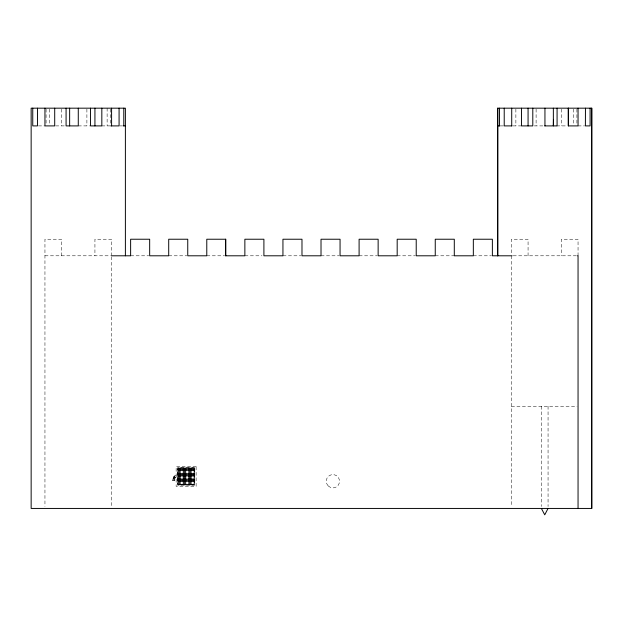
<?xml version="1.0" encoding="UTF-8"?>
<svg xmlns="http://www.w3.org/2000/svg" width="623" height="623" viewBox="0 0 623 623"><rect width="100%" height="100%" fill="white"/><g stroke="black" fill="none" stroke-linecap="round" stroke-linejoin="round"><path stroke-width="0.47" stroke-dasharray="3.12 2.34" d="M174.378 476.4L174.845 476.743L174.642 476.073L173.295 478.137L174.565 476.688L175.047 478.254L175.001 476.634L174.238 476.369M174.829 478.246L174.884 476.611M172.696 480.473L173.194 478.067L174.814 478.067L174.65 480.598L172.696 480.473L174.65 480.598M173.03 480.598L173.537 478.191L175.156 478.191M174.315 480.473L174.814 478.067M174.129 476.611L173.622 478.262M38.47 125.901L44.949 125.901M55.657 125.901L64.286 125.901M78.272 125.901L89.572 125.901M101.829 125.901L111.587 125.901M119.865 125.901L122.63 125.901M500.292 125.901L503.921 125.901M512.963 125.901L521.171 125.901M534.246 125.901L544.728 125.901M556.666 125.901L567.343 125.901M578.051 125.901L584.53 125.901M44.949 255.796L110.699 255.796M130.628 255.796L148.718 255.796M168.708 255.796L186.791 255.796M206.781 255.796L224.584 255.796M244.862 255.796L261.995 255.796M282.943 255.796L301.026 255.796M321.016 255.796L339.107 255.796M359.097 255.796L377.188 255.796M397.178 255.796L415.261 255.796M435.251 255.796L454.292 255.796M473.332 255.796L491.422 255.796M513.188 255.796L576.275 255.796M511.413 406.258L577.085 406.258M177.469 468.628L194.797 468.628M177.469 469.181L194.797 469.181M177.469 469.789L194.797 469.789M177.469 470.334L194.797 470.334M177.469 470.941L194.797 470.941M177.469 471.494L194.797 471.494M177.469 472.094L194.797 472.094M177.469 472.647L194.797 472.647M177.469 473.246L194.797 473.246M177.469 473.807L194.797 473.807M177.469 474.407L194.797 474.407M177.469 474.96L194.797 474.96M177.469 475.559L194.797 475.559M174.424 475.653L176.138 475.653M177.469 476.112L194.797 476.112M177.469 476.712L194.797 476.712M177.469 477.273L194.797 477.273M176.138 477.327L174.642 477.327A0.833 0.833 0 0 1 173.809 476.486A0.833 0.833 0 0 1 174.642 475.653M177.469 477.872L194.797 477.872M177.469 478.425L194.797 478.425M177.469 479.025L194.797 479.025M177.469 479.578L194.797 479.578M177.469 480.177L194.797 480.177M177.469 480.738L194.797 480.738M177.469 481.338L194.797 481.338M177.469 481.89L194.797 481.89M177.469 482.49L194.797 482.49M177.469 483.043L194.797 483.043M177.469 483.643L194.797 483.643M177.469 484.203L194.797 484.203M578.051 255.796L578.051 239.232L561.393 239.232L561.393 255.796M576.914 109.111L576.914 124.966M573.588 109.111L573.588 124.966M561.393 109.111L561.393 125.901M548.061 406.258L548.061 506.491M541.395 406.258L541.395 506.491M536.107 109.111L536.107 125.901M528.07 255.796L528.07 239.232L511.413 239.232L511.413 254.877M515.875 109.111L515.875 125.901M511.413 255.796L511.413 506.499M193.917 467.748L193.917 485.076M193.364 467.748L193.364 485.076M192.764 467.748L192.764 485.076M192.211 467.748L192.211 485.076M191.611 467.748L191.611 485.076M191.051 467.748L191.051 485.076M190.451 467.748L190.451 485.076M189.898 467.748L189.898 485.076M189.299 467.748L189.299 485.076M188.746 467.748L188.746 485.076M188.146 467.748L188.146 485.076M187.585 467.748L187.585 485.076M186.986 467.748L186.986 485.076M186.433 467.748L186.433 485.076M185.833 467.748L185.833 485.076M185.28 467.748L185.28 485.076M184.681 467.748L184.681 485.076M184.12 467.748L184.12 485.076M183.52 467.748L183.52 485.076M182.967 467.748L182.967 485.076M182.368 467.748L182.368 485.076M181.815 467.748L181.815 485.076M181.215 467.748L181.215 485.076M180.654 467.748L180.654 485.076M180.055 467.748L180.055 485.076M179.502 467.748L179.502 485.076M178.902 467.748L178.902 485.076M178.349 467.748L178.349 485.076M111.587 255.796L111.587 239.232L94.93 239.232L94.93 255.796M111.587 256.769L111.587 506.491M110.45 109.111L110.45 124.966M107.125 108.176L107.125 125.901M86.893 109.111L86.893 125.901M61.607 109.111L61.607 125.901M61.607 255.796L61.607 239.232L44.949 239.232L44.949 506.491M49.412 109.111L49.412 124.966M46.086 109.111L46.086 124.966M196.128 466.417L176.138 466.417L176.138 486.407L196.128 486.407L196.128 466.417M194.797 467.748L177.469 467.748L177.469 485.076L194.797 485.076L194.797 467.748M328.204 485.948A6.666 6.666 0 0 0 339.348 482.957A6.666 6.666 0 0 0 331.187 474.796A6.666 6.666 0 0 0 328.204 485.948"/><path stroke-width="0.93" d="M553.458 119.367L553.356 125.901L553.356 108.176M548.061 508.438L544.728 514.824L541.395 508.438M110.801 125.901L119.079 125.901L119.079 108.176M123.549 125.901L125.387 125.901M497.824 125.901L499.763 125.901M511.989 125.901L504.217 125.901L504.217 108.176M544.728 125.901L557.079 125.901L557.079 108.176M111.587 255.796L130.628 255.796L130.628 239.232L149.668 239.232L149.668 255.796L168.708 255.796L168.708 239.232L187.749 239.232L187.749 255.796L206.781 255.796L206.781 239.232L225.822 239.232L225.822 255.796M512.114 255.796L492.372 255.796L492.372 239.232L473.332 239.232L473.332 255.796L454.292 255.796L454.292 239.232L435.251 239.232L435.251 255.796L416.219 255.796L416.219 239.232L397.178 239.232L397.178 255.796L378.138 255.796L378.138 239.232L359.097 239.232L359.097 255.796L340.057 255.796L340.057 239.232L321.016 239.232L321.016 255.796L301.984 255.796L301.984 239.232L282.943 239.232L282.943 255.796L263.903 255.796L263.903 239.232L244.862 239.232L244.862 255.796L225.526 255.796L225.526 239.232M577.264 255.796L578.051 255.796L578.051 508.438M591.64 108.176L591.64 508.438M590.09 108.176L590.09 125.901L585.386 125.901L585.456 108.176M578.051 108.176L578.051 125.901L568.293 125.901L568.293 108.176M568.371 108.176L568.371 125.901M544.946 108.176L544.946 125.901M532.797 108.176L532.797 125.901L521.467 125.901L521.467 108.176M528.07 108.176L528.07 125.901M511.717 108.176L511.717 125.901M499.475 108.176L499.475 125.901M497.824 108.176L497.824 255.796M497.613 255.796L497.613 108.176L591.85 108.176L591.85 508.438L31.15 508.438L31.15 108.176L125.387 108.176L125.387 255.796M123.782 108.176L123.782 125.901M111.587 108.176L111.587 125.901M101.829 108.176L101.829 125.901L90.467 125.901L90.467 108.176M94.93 108.176L94.93 125.901M78.272 108.176L78.272 125.901L66.077 125.901L66.077 108.176M69.644 108.176L69.644 125.901M54.707 108.176L54.707 125.901L44.949 125.901L44.949 108.176M37.466 108.176L37.466 125.901L32.754 125.901L32.754 108.176"/></g></svg>
